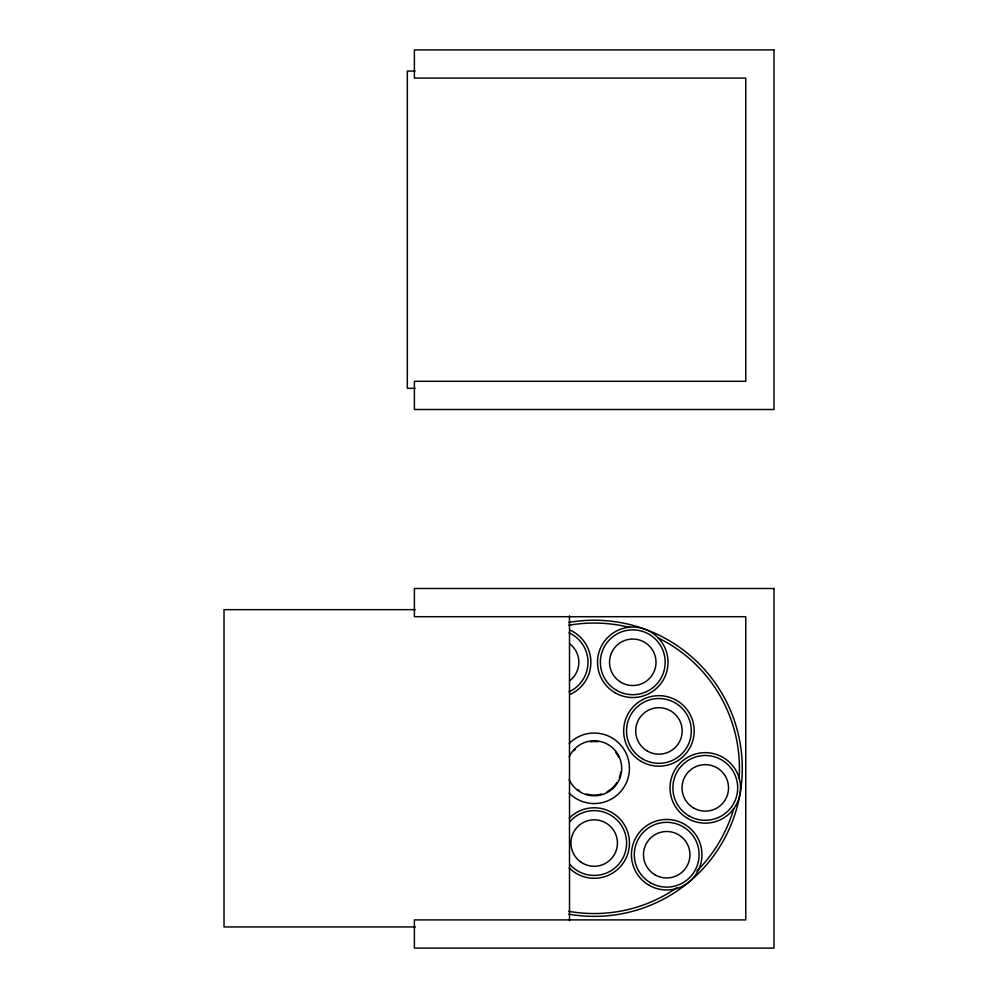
<?xml version="1.0" encoding="UTF-8"?>
<svg xmlns="http://www.w3.org/2000/svg" width="998" height="998" viewBox="0 0 998 998"><rect width="100%" height="100%" fill="white"/><g stroke="black" fill="none" stroke-linecap="round" stroke-linejoin="round"><path stroke-width="1.5" d="M415.118 71.058L407.334 71.058L407.334 388.347L415.118 388.347M415.43 609.653L224.014 609.653L224.014 926.942L415.43 926.942M569.509 615.866L569.509 920.73M620.706 772.115A26.796 26.796 0 0 1 619.296 777.667M616.727 782.781A26.796 26.796 0 0 1 607.034 791.813M601.732 794.009A26.796 26.796 0 0 1 586.637 794.009M579.701 790.84A26.796 26.796 0 0 1 578.129 789.742M573.937 750.758A26.796 26.796 0 0 1 575.247 749.348M590.379 741.776A26.796 26.796 0 0 1 598.002 741.776M615.641 752.243A26.796 26.796 0 0 1 618.56 757.17M569.172 756.871A27.495 27.495 0 0 1 611.188 746.679A27.495 27.495 0 0 1 611.188 789.917A27.495 27.495 0 0 1 569.172 779.725M569.259 743.373A35.254 35.254 0 0 1 619.122 743.373A35.254 35.254 0 0 1 619.122 793.223A35.254 35.254 0 0 1 569.259 793.223M568.748 622.428A148.066 148.066 0 0 1 742.263 768.298A148.066 148.066 0 0 1 568.748 914.168M657.732 637.685A145.246 145.246 0 0 1 739.094 778.253M733.78 808.43A145.246 145.246 0 0 1 696.903 871.005M676.781 887.783A145.246 145.246 0 0 1 568.848 911.324M568.848 625.272A145.246 145.246 0 0 1 629.788 627.48M569.696 821.816A32.41 32.41 0 0 1 616.552 819.583A32.41 32.41 0 0 1 616.552 866.489A32.41 32.41 0 0 1 569.696 864.256M569.259 818.111A35.254 35.254 0 0 1 619.122 818.111A35.254 35.254 0 0 1 619.122 867.973A35.254 35.254 0 0 1 569.259 867.973M569.534 643.685A23.241 23.241 0 0 1 569.534 680.885M569.06 632.807A32.41 32.41 0 0 1 569.06 691.764M570.245 630.212A35.254 35.254 0 0 1 570.245 694.359M773.986 49.9L414.382 49.9L414.382 78.106L745.78 78.106L745.78 381.298L414.382 381.298L414.382 409.504L773.986 409.504L773.986 49.9M773.986 588.496L414.382 588.496L414.382 616.702L745.78 616.702L745.78 919.894L414.382 919.894L414.382 948.1L773.986 948.1L773.986 588.496M655.087 874.847A23.241 23.241 0 0 0 689.942 854.725A23.241 23.241 0 0 0 655.087 834.602A23.241 23.241 0 0 0 655.087 874.847M650.509 882.781A32.41 32.41 0 0 0 699.111 854.725A32.41 32.41 0 0 0 650.509 826.656A32.41 32.41 0 0 0 650.509 882.781M649.074 885.251A35.254 35.254 0 0 0 701.956 854.725A35.254 35.254 0 0 0 649.074 824.186A35.254 35.254 0 0 0 649.074 885.251M581.16 862.284A23.241 23.241 0 0 0 617.363 844.695A23.241 23.241 0 0 0 584.03 822.14A23.241 23.241 0 0 0 581.16 862.284M647.303 751.057A23.241 23.241 0 0 0 682.158 730.923A23.241 23.241 0 0 0 647.303 710.801A23.241 23.241 0 0 0 647.303 751.057M642.712 758.991A32.41 32.41 0 0 0 691.327 730.923A32.41 32.41 0 0 0 642.712 702.866A32.41 32.41 0 0 0 642.712 758.991M641.29 761.462A35.254 35.254 0 0 0 694.171 730.923A35.254 35.254 0 0 0 641.29 700.396A35.254 35.254 0 0 0 641.29 761.462M619.746 681.534A23.241 23.241 0 0 0 655.948 663.944A23.241 23.241 0 0 0 622.627 641.377A23.241 23.241 0 0 0 619.746 681.534M616.577 690.354A32.41 32.41 0 0 0 665.179 662.285A32.41 32.41 0 0 0 616.577 634.217A32.41 32.41 0 0 0 616.577 690.354M615.142 692.812A35.254 35.254 0 0 0 668.024 662.285A35.254 35.254 0 0 0 615.142 631.759A35.254 35.254 0 0 0 615.142 692.812M693.672 808.018A23.241 23.241 0 0 0 728.528 787.884A23.241 23.241 0 0 0 693.672 767.761A23.241 23.241 0 0 0 693.672 808.018M689.094 815.952A32.41 32.41 0 0 0 737.697 787.884A32.41 32.41 0 0 0 689.094 759.827A32.41 32.41 0 0 0 689.094 815.952M687.659 818.422A35.254 35.254 0 0 0 740.541 787.884A35.254 35.254 0 0 0 687.659 757.357A35.254 35.254 0 0 0 687.659 818.422"/></g></svg>
